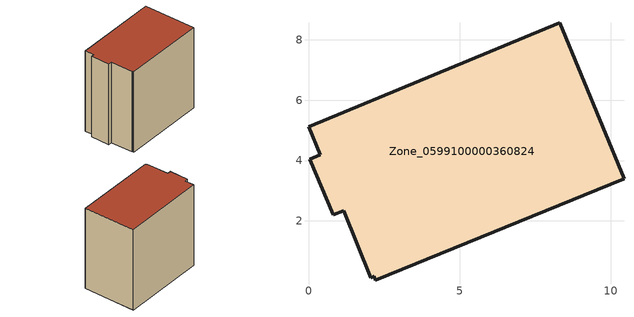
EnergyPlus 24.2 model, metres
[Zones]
Zone_0599100000360824
 floor ground (C_G): 0.81,2.2 0.05,4.04 0.38,4.2 0,5.12 8.32,8.56 10.44,3.4 2.21,0.04 2.18,0.17 2.07,0.12 1.16,2.34 z0
 wall outside (C_F): 0.05,4.04 0.81,2.2 1.16,2.34 2.07,0.12 2.18,0.17 2.21,0.04 10.44,3.4 8.32,8.56 0,5.12 0.38,4.2 0.05,4.04 z0:8.98
 roof outside (C_R): 2.21,0.04 10.44,3.4 8.32,8.56 0,5.12 0.38,4.2 0.05,4.04 0.81,2.2 1.16,2.34 2.07,0.12 2.18,0.17 z8.98
[BUILDING]
Pand.0599100000360824: North Axis=0; Terrain=City; Loads Convergence Tolerance Value=0.04; Temperature Convergence Tolerance Value=0.4; Solar Distribution=FullExterior; Maximum Number of Warmup Days=25; Minimum Number of Warmup Days=1
[Site:Location]
Rotterdam.The.Hague.AP_ZH_NLD Design_Conditions: Latitude=51.96; Longitude=4.45; Time Zone=1; Elevation=-4.5
[SITE:GROUNDTEMPERATURE:BUILDINGSURFACE]
18, 18, 18, 18, 18, 18, 18, 18, 18, 18, 18, 18
[MATERIAL] Thermal Absorptance=0.9; Solar Absorptance=0.7; Visible Absorptance=0.7
Name | Roughness | Thickness | Conductivity | Density | Specific Heat
G.TI.1992-2005 | MediumSmooth | 0.15 | 0.06 | 540 | 1210
F.TI.1992-2005 | Rough | 0.3 | 0.12 | 1920 | 840
R.TI.1992-2005 | MediumRough | 0.2 | 0.08 | 1500 | 1000
[CONSTRUCTION]
C_G: G.TI.1992-2005
C_F: F.TI.1992-2005
C_R: R.TI.1992-2005
[ZONE]
Zone_0599100000360824: Type=1; Multiplier=1; Ceiling Height=Autocalculate; Volume=Autocalculate; Floor Area=autocalculate; Part of Total Floor Area=Yes
[ZONEINFILTRATION:DESIGNFLOWRATE]
Infil_Zone_0599100000360824: Zone or ZoneList or Space or SpaceList=Zone_0599100000360824; Schedule=AlwaysOn; Design Flow Rate Calculation Method=Flow/Area; Flow Rate per Floor Area=0.0015; Constant Term Coefficient=1; Temperature Term Coefficient=0; Velocity Term Coefficient=0; Velocity Squared Term Coefficient=0
[HVACTEMPLATE:ZONE:IDEALLOADSAIRSYSTEM]
Zone_0599100000360824: Maximum Heating Supply Air Temperature=50; Minimum Cooling Supply Air Temperature=13; Maximum Heating Supply Air Humidity Ratio=0.0156; Minimum Cooling Supply Air Humidity Ratio=0.0077; Heating Limit=NoLimit; Cooling Limit=NoLimit; Dehumidification Control Type=ConstantSensibleHeatRatio; Cooling Sensible Heat Ratio=0.7; Dehumidification Setpoint=60; Humidification Control Type=None; Humidification Setpoint=30; Outdoor Air Method=None; Outdoor Air Flow Rate per Person=0.00944; Outdoor Air Flow Rate per Zone Floor Area=0; Outdoor Air Flow Rate per Zone=0; Demand Controlled Ventilation Type=None; Outdoor Air Economizer Type=NoEconomizer; Heat Recovery Type=None; Sensible Heat Recovery Effectiveness=0.7; Latent Heat Recovery Effectiveness=0.65
[ZONECONTROL:THERMOSTAT]
ThermostatControl_Zone_0599100000360824: Zone or ZoneList=Zone_0599100000360824; Control Type Schedule=DualSetpointControlType; Control 1=Thermostat_Zone_0599100000360824; Temperature Difference Between Cutout And Setpoint=0
[THERMOSTATSETPOINT:DUALSETPOINT]
Thermostat_Zone_0599100000360824: Heating Setpoint Temperature Schedule=HeatingSetpoint_Zone_0599100000360824; Cooling Setpoint Temperature Schedule=CoolingSetpoint_Zone_0599100000360824
[SCHEDULE:COMPACT]
HeatingSetpoint_Zone_0599100000360824: Through: 12/31, For: AllDays, Until: 24:00, 21
CoolingSetpoint_Zone_0599100000360824: Through: 12/31, For: AllDays, Until: 24:00, 24
DualSetpointControlType: Through: 12/31, For: AllDays, Until: 24:00, 4
AlwaysOn: Through: 12/31, For: AllDays, Until: 24:00, 1
